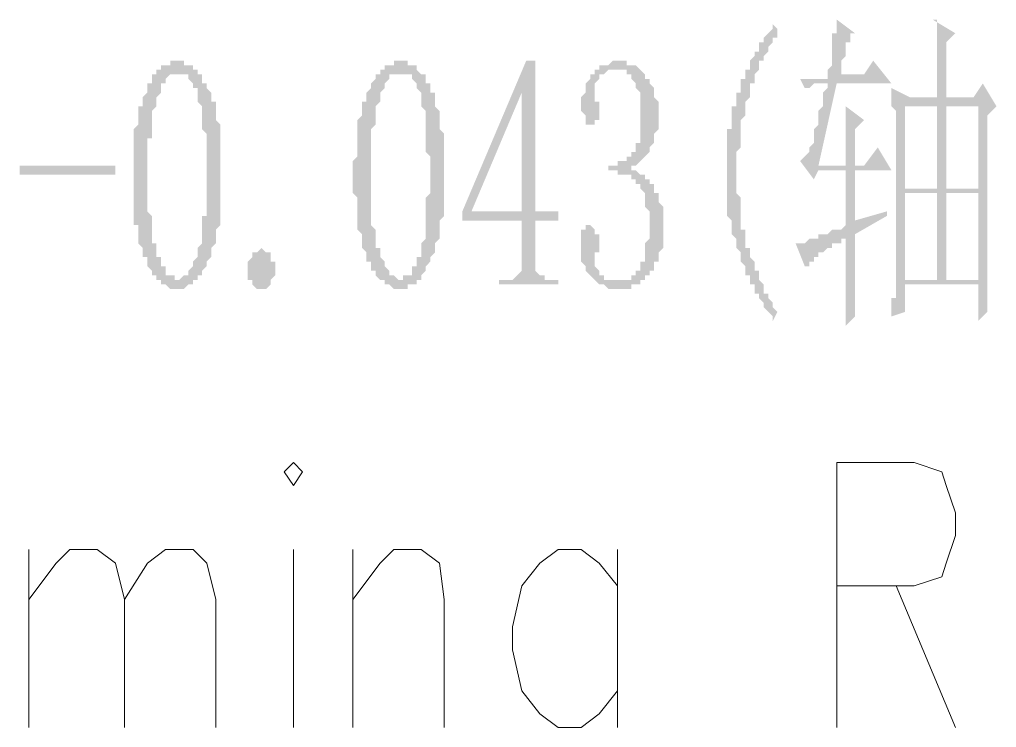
# Model space of a CAD drawing. Header units: millimetres. Extents: x 0 to 275, y 0 to 194.
# Drawn here: x 226.12 to 239.71, y 70.97 to 80.81 of the extents above; entities that cross this region are included whole.
import ezdxf

# ---------------------------------------------------------------- set-up
doc = ezdxf.new("R2010")
doc.units = ezdxf.units.MM

msp = doc.modelspace()

# ---------------------------------------------------------------- hatches: boundary and pattern name
h = msp.add_hatch(color=0)
h.dxf.hatch_style = 2
h.paths.add_polyline_path([(236.6645, 80.687333), (236.6645, 80.623833), (236.6645, 80.560333), (236.601, 80.560333), (236.601, 80.496833), (236.5375, 80.433333), (236.5375, 80.369833), (236.474, 80.306333), (236.474, 80.242833), (236.4105, 80.242833), (236.4105, 80.179333), (236.4105, 80.115833), (236.347, 80.052333), (236.347, 79.988833), (236.347, 79.925333), (236.2835, 79.925333), (236.2835, 79.861833), (236.2835, 79.798333), (236.2835, 79.734833), (236.22, 79.671333), (236.22, 79.607833), (236.22, 79.544333), (236.22, 79.480833), (236.1565, 79.417333), (236.1565, 79.353833), (236.1565, 79.290333), (236.1565, 79.226833), (236.1565, 79.163333), (236.1565, 79.099833), (236.1565, 79.036333), (236.093, 78.972833), (236.093, 78.909333), (236.093, 78.845833), (236.093, 78.782333), (236.093, 78.718833), (236.093, 78.655333), (236.093, 78.591833), (236.093, 78.528333), (236.093, 78.464833), (236.093, 78.401333), (236.1565, 78.337833), (236.1565, 78.274333), (236.1565, 78.210833), (236.1565, 78.147333), (236.1565, 78.083833), (236.1565, 78.020333), (236.1565, 77.956833), (236.1565, 77.893333), (236.22, 77.893333), (236.22, 77.829833), (236.22, 77.766333), (236.22, 77.702833), (236.22, 77.639333), (236.2835, 77.639333), (236.2835, 77.575833), (236.2835, 77.512333), (236.347, 77.448833), (236.347, 77.385333), (236.347, 77.321833), (236.4105, 77.321833), (236.4105, 77.258333), (236.4105, 77.194833), (236.474, 77.131333), (236.474, 77.067833), (236.474, 77.004333), (236.5375, 77.004333), (236.5375, 76.940833), (236.601, 76.877333), (236.601, 76.813833), (236.6645, 76.750333), (236.601, 76.623333), (236.601, 76.686833), (236.5375, 76.750333), (236.474, 76.813833), (236.474, 76.877333), (236.4105, 76.940833), (236.4105, 77.004333), (236.347, 77.004333), (236.347, 77.067833), (236.347, 77.131333), (236.2835, 77.131333), (236.2835, 77.194833), (236.2835, 77.258333), (236.22, 77.258333), (236.22, 77.321833), (236.22, 77.385333), (236.1565, 77.448833), (236.1565, 77.512333), (236.1565, 77.575833), (236.093, 77.639333), (236.093, 77.702833), (236.093, 77.766333), (236.0295, 77.829833), (236.0295, 77.893333), (236.0295, 77.956833), (236.0295, 78.020333), (235.966, 78.083833), (235.966, 78.147333), (235.966, 78.210833), (235.966, 78.274333), (235.966, 78.337833), (235.966, 78.401333), (235.966, 78.464833), (235.966, 78.528333), (235.966, 78.591833), (235.966, 78.655333), (235.966, 78.718833), (235.966, 78.782333), (235.966, 78.845833), (235.966, 78.909333), (235.966, 78.972833), (235.966, 79.036333), (235.966, 79.099833), (235.966, 79.163333), (235.966, 79.226833), (235.966, 79.290333), (236.0295, 79.290333), (236.0295, 79.353833), (236.0295, 79.417333), (236.0295, 79.480833), (236.0295, 79.544333), (236.0295, 79.607833), (236.093, 79.607833), (236.093, 79.671333), (236.093, 79.734833), (236.093, 79.798333), (236.1565, 79.798333), (236.1565, 79.861833), (236.1565, 79.925333), (236.1565, 79.988833), (236.22, 79.988833), (236.22, 80.052333), (236.22, 80.115833), (236.2835, 80.115833), (236.2835, 80.179333), (236.2835, 80.242833), (236.347, 80.306333), (236.347, 80.369833), (236.4105, 80.369833), (236.4105, 80.433333), (236.4105, 80.496833), (236.474, 80.496833), (236.474, 80.560333), (236.5375, 80.623833), (236.601, 80.687333), (236.601, 80.750833)])
h = msp.add_hatch(color=0)
h.paths.add_polyline_path([(239.014, 78.401333), (239.4585, 78.401333), (239.4585, 77.194833), (239.014, 77.194833)])
h.paths.add_polyline_path([(239.5855, 77.194833), (239.5855, 79.480833), (239.7125, 79.607833), (239.522, 79.925333), (239.395, 79.734833), (239.014, 79.734833), (239.014, 80.496833), (239.141, 80.623833), (238.8235, 80.814333), (238.887, 80.814333), (238.887, 80.750833), (238.887, 80.687333), (238.887, 80.623833), (238.887, 80.560333), (238.887, 80.496833), (238.887, 80.433333), (238.887, 80.369833), (238.887, 80.306333), (238.887, 80.242833), (238.887, 80.179333), (238.887, 80.115833), (238.887, 80.052333), (238.887, 79.988833), (238.887, 79.925333), (238.887, 79.861833), (238.887, 79.798333), (238.887, 79.734833), (238.506, 79.734833), (238.252, 79.861833), (238.252, 79.798333), (238.252, 79.734833), (238.252, 79.671333), (238.252, 79.607833), (238.3155, 79.544333), (238.3155, 79.480833), (238.3155, 79.417333), (238.3155, 79.353833), (238.3155, 79.290333), (238.3155, 79.226833), (238.3155, 79.163333), (238.3155, 79.099833), (238.3155, 79.036333), (238.3155, 78.972833), (238.3155, 78.909333), (238.3155, 78.845833), (238.3155, 78.782333), (238.3155, 78.718833), (238.3155, 78.655333), (238.3155, 78.591833), (238.3155, 78.528333), (238.3155, 78.464833), (238.3155, 78.401333), (238.3155, 78.337833), (238.3155, 78.274333), (238.3155, 78.210833), (238.3155, 78.147333), (238.3155, 78.083833), (238.3155, 78.020333), (238.3155, 77.956833), (238.3155, 77.893333), (238.3155, 77.829833), (238.3155, 77.766333), (238.3155, 77.702833), (238.3155, 77.639333), (238.3155, 77.575833), (238.3155, 77.512333), (238.3155, 77.448833), (238.3155, 77.385333), (238.3155, 77.321833), (238.3155, 77.258333), (238.3155, 77.194833), (238.3155, 77.131333), (238.3155, 77.067833), (238.3155, 77.004333), (238.3155, 76.940833), (238.252, 76.940833), (238.252, 76.877333), (238.252, 76.813833), (238.252, 76.750333), (238.252, 76.686833), (238.4425, 76.750333), (238.4425, 77.131333), (239.4585, 77.131333), (239.4585, 76.623333), (239.5855, 76.750333)])
h.paths.add_polyline_path([(238.4425, 79.607833), (238.887, 79.607833), (238.887, 78.464833), (238.4425, 78.464833)])
h.paths.add_polyline_path([(239.014, 79.607833), (239.4585, 79.607833), (239.4585, 78.464833), (239.014, 78.464833)])
h.paths.add_polyline_path([(238.4425, 78.401333), (238.887, 78.401333), (238.887, 77.194833), (238.4425, 77.194833)])
h.paths.add_polyline_path([(237.744, 77.829833), (238.1885, 78.083833), (238.1885, 78.147333), (237.744, 78.020333), (237.744, 78.718833), (238.252, 78.718833), (238.0615, 79.036333), (237.871, 78.782333), (237.744, 78.782333), (237.744, 79.290333), (237.871, 79.417333), (237.617, 79.607833), (237.617, 79.544333), (237.617, 79.480833), (237.617, 79.417333), (237.617, 79.353833), (237.617, 79.290333), (237.617, 79.226833), (237.617, 79.163333), (237.617, 79.099833), (237.617, 79.036333), (237.617, 78.972833), (237.617, 78.909333), (237.617, 78.845833), (237.617, 78.782333), (237.236, 78.782333), (237.49, 79.925333), (238.252, 79.925333), (237.998, 80.242833), (237.871, 80.052333), (237.5535, 80.052333), (237.5535, 80.115833), (237.5535, 80.179333), (237.5535, 80.242833), (237.617, 80.306333), (237.617, 80.369833), (237.617, 80.433333), (237.617, 80.496833), (237.6805, 80.496833), (237.6805, 80.560333), (237.6805, 80.623833), (237.744, 80.623833), (237.49, 80.814333), (237.49, 80.750833), (237.49, 80.687333), (237.49, 80.623833), (237.4265, 80.623833), (237.4265, 80.560333), (237.4265, 80.496833), (237.4265, 80.433333), (237.4265, 80.369833), (237.4265, 80.306333), (237.4265, 80.242833), (237.4265, 80.179333), (237.363, 80.115833), (237.363, 80.052333), (237.363, 79.988833), (236.982, 79.988833), (237.0455, 79.861833), (237.109, 79.861833), (237.1725, 79.925333), (237.236, 79.925333), (237.2995, 79.925333), (237.363, 79.925333), (237.363, 79.861833), (237.2995, 79.798333), (237.2995, 79.734833), (237.2995, 79.671333), (237.2995, 79.607833), (237.236, 79.544333), (237.236, 79.480833), (237.236, 79.417333), (237.236, 79.353833), (237.1725, 79.290333), (237.1725, 79.226833), (237.1725, 79.163333), (237.1725, 79.099833), (237.109, 79.036333), (237.109, 78.972833), (237.0455, 78.909333), (236.982, 78.845833), (237.1725, 78.591833), (237.236, 78.718833), (237.617, 78.718833), (237.617, 77.956833), (237.5535, 77.893333), (237.49, 77.893333), (237.4265, 77.893333), (237.363, 77.829833), (237.2995, 77.829833), (237.236, 77.829833), (237.236, 77.766333), (237.1725, 77.766333), (237.109, 77.766333), (237.0455, 77.702833), (236.982, 77.702833), (236.9185, 77.702833), (237.0455, 77.385333), (237.109, 77.385333), (237.109, 77.448833), (237.1725, 77.448833), (237.1725, 77.512333), (237.236, 77.512333), (237.236, 77.575833), (237.2995, 77.575833), (237.363, 77.639333), (237.4265, 77.639333), (237.4265, 77.702833), (237.49, 77.702833), (237.5535, 77.702833), (237.5535, 77.766333), (237.617, 77.766333), (237.617, 77.702833), (237.617, 77.639333), (237.617, 77.575833), (237.617, 77.512333), (237.617, 77.448833), (237.617, 77.385333), (237.617, 77.321833), (237.617, 77.258333), (237.617, 77.194833), (237.617, 77.131333), (237.617, 77.067833), (237.617, 77.004333), (237.617, 76.940833), (237.617, 76.877333), (237.617, 76.813833), (237.617, 76.750333), (237.617, 76.686833), (237.617, 76.623333), (237.617, 76.559833), (237.744, 76.686833), (237.744, 76.750333), (237.744, 76.813833), (237.744, 76.877333), (237.744, 76.940833), (237.744, 77.004333), (237.744, 77.067833), (237.744, 77.131333), (237.744, 77.194833), (237.744, 77.258333), (237.744, 77.321833), (237.744, 77.385333), (237.744, 77.448833), (237.744, 77.512333), (237.744, 77.575833), (237.744, 77.639333), (237.744, 77.702833), (237.744, 77.766333)])
h = msp.add_hatch(color=0)
h.paths.add_polyline_path([(228.346, 80.052333), (228.2825, 80.052333), (228.219, 80.052333), (228.1555, 79.988833), (228.1555, 79.925333), (228.092, 79.925333), (228.092, 79.861833), (228.092, 79.798333), (228.0285, 79.734833), (228.0285, 79.671333), (228.0285, 79.607833), (227.965, 79.544333), (227.965, 79.480833), (227.965, 79.417333), (227.965, 79.353833), (227.965, 79.290333), (227.965, 79.226833), (227.965, 79.163333), (227.9015, 79.163333), (227.9015, 79.099833), (227.9015, 79.036333), (227.9015, 78.972833), (227.9015, 78.909333), (227.9015, 78.845833), (227.9015, 78.782333), (227.9015, 78.718833), (227.9015, 78.655333), (227.9015, 78.591833), (227.9015, 78.528333), (227.9015, 78.464833), (227.9015, 78.401333), (227.9015, 78.337833), (227.9015, 78.274333), (227.9015, 78.210833), (227.9015, 78.147333), (227.965, 78.083833), (227.965, 78.020333), (227.965, 77.956833), (227.965, 77.893333), (227.965, 77.829833), (227.965, 77.766333), (227.965, 77.702833), (228.0285, 77.702833), (228.0285, 77.639333), (228.0285, 77.575833), (228.0285, 77.512333), (228.092, 77.512333), (228.092, 77.448833), (228.092, 77.385333), (228.1555, 77.385333), (228.1555, 77.321833), (228.1555, 77.258333), (228.219, 77.258333), (228.2825, 77.258333), (228.2825, 77.194833), (228.346, 77.194833), (228.4095, 77.258333), (228.473, 77.258333), (228.473, 77.321833), (228.5365, 77.385333), (228.5365, 77.448833), (228.6, 77.512333), (228.6, 77.575833), (228.6, 77.639333), (228.6635, 77.702833), (228.6635, 77.766333), (228.6635, 77.829833), (228.6635, 77.893333), (228.6635, 77.956833), (228.6635, 78.020333), (228.6635, 78.083833), (228.727, 78.083833), (228.727, 78.147333), (228.727, 78.210833), (228.727, 78.274333), (228.727, 78.337833), (228.727, 78.401333), (228.727, 78.464833), (228.727, 78.528333), (228.727, 78.591833), (228.727, 78.655333), (228.727, 78.718833), (228.727, 78.782333), (228.727, 78.845833), (228.727, 78.909333), (228.727, 78.972833), (228.727, 79.036333), (228.727, 79.099833), (228.727, 79.163333), (228.727, 79.226833), (228.6635, 79.290333), (228.6635, 79.353833), (228.6635, 79.417333), (228.6635, 79.480833), (228.6635, 79.544333), (228.6635, 79.607833), (228.6, 79.671333), (228.6, 79.734833), (228.6, 79.798333), (228.6, 79.861833), (228.5365, 79.861833), (228.5365, 79.925333), (228.473, 79.988833), (228.473, 80.052333), (228.4095, 80.052333)])
h.paths.add_polyline_path([(228.346, 77.067833), (228.2825, 77.067833), (228.219, 77.067833), (228.1555, 77.131333), (228.092, 77.131333), (228.092, 77.194833), (228.0285, 77.194833), (228.0285, 77.258333), (227.965, 77.258333), (227.965, 77.321833), (227.9015, 77.385333), (227.9015, 77.448833), (227.9015, 77.512333), (227.838, 77.512333), (227.838, 77.575833), (227.838, 77.639333), (227.7745, 77.702833), (227.7745, 77.766333), (227.7745, 77.829833), (227.7745, 77.893333), (227.7745, 77.956833), (227.711, 77.956833), (227.711, 78.020333), (227.711, 78.083833), (227.711, 78.147333), (227.711, 78.210833), (227.711, 78.274333), (227.711, 78.337833), (227.711, 78.401333), (227.711, 78.464833), (227.711, 78.528333), (227.711, 78.591833), (227.711, 78.655333), (227.711, 78.718833), (227.711, 78.782333), (227.711, 78.845833), (227.711, 78.909333), (227.711, 78.972833), (227.711, 79.036333), (227.711, 79.099833), (227.711, 79.163333), (227.711, 79.226833), (227.711, 79.290333), (227.7745, 79.353833), (227.7745, 79.417333), (227.7745, 79.480833), (227.7745, 79.544333), (227.7745, 79.607833), (227.838, 79.607833), (227.838, 79.671333), (227.838, 79.734833), (227.9015, 79.798333), (227.9015, 79.861833), (227.9015, 79.925333), (227.965, 79.925333), (227.965, 79.988833), (227.965, 80.052333), (228.0285, 80.052333), (228.0285, 80.115833), (228.092, 80.115833), (228.092, 80.179333), (228.1555, 80.179333), (228.219, 80.179333), (228.219, 80.242833), (228.2825, 80.242833), (228.346, 80.242833), (228.4095, 80.242833), (228.4095, 80.179333), (228.473, 80.179333), (228.5365, 80.179333), (228.5365, 80.115833), (228.6, 80.115833), (228.6, 80.052333), (228.6635, 80.052333), (228.6635, 79.988833), (228.6635, 79.925333), (228.727, 79.925333), (228.727, 79.861833), (228.7905, 79.798333), (228.7905, 79.734833), (228.7905, 79.671333), (228.854, 79.671333), (228.854, 79.607833), (228.854, 79.544333), (228.854, 79.480833), (228.854, 79.417333), (228.9175, 79.353833), (228.9175, 79.290333), (228.9175, 79.226833), (228.9175, 79.163333), (228.9175, 79.099833), (228.9175, 79.036333), (228.9175, 78.972833), (228.9175, 78.909333), (228.9175, 78.845833), (228.9175, 78.782333), (228.9175, 78.718833), (228.9175, 78.655333), (228.9175, 78.591833), (228.9175, 78.528333), (228.9175, 78.464833), (228.9175, 78.401333), (228.9175, 78.337833), (228.9175, 78.274333), (228.9175, 78.210833), (228.9175, 78.147333), (228.9175, 78.083833), (228.9175, 78.020333), (228.9175, 77.956833), (228.854, 77.893333), (228.854, 77.829833), (228.854, 77.766333), (228.854, 77.702833), (228.7905, 77.639333), (228.7905, 77.575833), (228.7905, 77.512333), (228.727, 77.448833), (228.727, 77.385333), (228.6635, 77.321833), (228.6635, 77.258333), (228.6, 77.258333), (228.6, 77.194833), (228.5365, 77.194833), (228.5365, 77.131333), (228.473, 77.131333), (228.4095, 77.067833)])
h = msp.add_hatch(color=0)
h.paths.add_polyline_path([(231.394, 80.052333), (231.3305, 80.052333), (231.267, 80.052333), (231.267, 79.988833), (231.2035, 79.925333), (231.2035, 79.861833), (231.14, 79.798333), (231.14, 79.734833), (231.14, 79.671333), (231.0765, 79.607833), (231.0765, 79.544333), (231.0765, 79.480833), (231.0765, 79.417333), (231.0765, 79.353833), (231.013, 79.290333), (231.013, 79.226833), (231.013, 79.163333), (231.013, 79.099833), (231.013, 79.036333), (231.013, 78.972833), (231.013, 78.909333), (231.013, 78.845833), (231.013, 78.782333), (231.013, 78.718833), (231.013, 78.655333), (231.013, 78.591833), (231.013, 78.528333), (231.013, 78.464833), (231.013, 78.401333), (231.013, 78.337833), (231.013, 78.274333), (231.013, 78.210833), (231.013, 78.147333), (231.013, 78.083833), (231.013, 78.020333), (231.013, 77.956833), (231.0765, 77.893333), (231.0765, 77.829833), (231.0765, 77.766333), (231.0765, 77.702833), (231.0765, 77.639333), (231.14, 77.639333), (231.14, 77.575833), (231.14, 77.512333), (231.2035, 77.448833), (231.2035, 77.385333), (231.267, 77.321833), (231.267, 77.258333), (231.3305, 77.258333), (231.394, 77.194833), (231.4575, 77.194833), (231.4575, 77.258333), (231.521, 77.258333), (231.5845, 77.258333), (231.5845, 77.321833), (231.5845, 77.385333), (231.648, 77.385333), (231.648, 77.448833), (231.648, 77.512333), (231.7115, 77.512333), (231.7115, 77.575833), (231.7115, 77.639333), (231.7115, 77.702833), (231.775, 77.766333), (231.775, 77.829833), (231.775, 77.893333), (231.775, 77.956833), (231.775, 78.020333), (231.775, 78.083833), (231.775, 78.147333), (231.775, 78.210833), (231.775, 78.274333), (231.775, 78.337833), (231.8385, 78.401333), (231.8385, 78.464833), (231.8385, 78.528333), (231.8385, 78.591833), (231.8385, 78.655333), (231.8385, 78.718833), (231.8385, 78.782333), (231.8385, 78.845833), (231.8385, 78.909333), (231.775, 78.972833), (231.775, 79.036333), (231.775, 79.099833), (231.775, 79.163333), (231.775, 79.226833), (231.775, 79.290333), (231.775, 79.353833), (231.775, 79.417333), (231.775, 79.480833), (231.775, 79.544333), (231.7115, 79.607833), (231.7115, 79.671333), (231.7115, 79.734833), (231.7115, 79.798333), (231.648, 79.861833), (231.648, 79.925333), (231.5845, 79.988833), (231.5845, 80.052333), (231.521, 80.052333), (231.4575, 80.052333)])
h.paths.add_polyline_path([(231.394, 77.067833), (231.3305, 77.067833), (231.267, 77.131333), (231.2035, 77.131333), (231.2035, 77.194833), (231.14, 77.194833), (231.0765, 77.258333), (231.0765, 77.321833), (231.013, 77.321833), (231.013, 77.385333), (231.013, 77.448833), (230.9495, 77.448833), (230.9495, 77.512333), (230.9495, 77.575833), (230.886, 77.639333), (230.886, 77.702833), (230.886, 77.766333), (230.886, 77.829833), (230.8225, 77.893333), (230.8225, 77.956833), (230.8225, 78.020333), (230.8225, 78.083833), (230.8225, 78.147333), (230.8225, 78.210833), (230.8225, 78.274333), (230.8225, 78.337833), (230.759, 78.401333), (230.759, 78.464833), (230.759, 78.528333), (230.759, 78.591833), (230.759, 78.655333), (230.759, 78.718833), (230.759, 78.782333), (230.759, 78.845833), (230.8225, 78.909333), (230.8225, 78.972833), (230.8225, 79.036333), (230.8225, 79.099833), (230.8225, 79.163333), (230.8225, 79.226833), (230.8225, 79.290333), (230.8225, 79.353833), (230.8225, 79.417333), (230.886, 79.480833), (230.886, 79.544333), (230.886, 79.607833), (230.886, 79.671333), (230.9495, 79.671333), (230.9495, 79.734833), (230.9495, 79.798333), (231.013, 79.861833), (231.013, 79.925333), (231.0765, 79.988833), (231.0765, 80.052333), (231.14, 80.052333), (231.14, 80.115833), (231.2035, 80.115833), (231.2035, 80.179333), (231.267, 80.179333), (231.3305, 80.179333), (231.3305, 80.242833), (231.394, 80.242833), (231.4575, 80.242833), (231.521, 80.242833), (231.521, 80.179333), (231.5845, 80.179333), (231.648, 80.179333), (231.648, 80.115833), (231.7115, 80.052333), (231.775, 80.052333), (231.775, 79.988833), (231.775, 79.925333), (231.8385, 79.925333), (231.8385, 79.861833), (231.8385, 79.798333), (231.902, 79.798333), (231.902, 79.734833), (231.902, 79.671333), (231.902, 79.607833), (231.9655, 79.544333), (231.9655, 79.480833), (231.9655, 79.417333), (231.9655, 79.353833), (231.9655, 79.290333), (232.029, 79.226833), (232.029, 79.163333), (232.029, 79.099833), (232.029, 79.036333), (232.029, 78.972833), (232.029, 78.909333), (232.029, 78.845833), (232.029, 78.782333), (232.029, 78.718833), (232.029, 78.655333), (232.029, 78.591833), (232.029, 78.528333), (232.029, 78.464833), (232.029, 78.401333), (232.029, 78.337833), (232.029, 78.274333), (232.029, 78.210833), (232.029, 78.147333), (232.029, 78.083833), (231.9655, 78.020333), (231.9655, 77.956833), (231.9655, 77.893333), (231.9655, 77.829833), (231.9655, 77.766333), (231.902, 77.702833), (231.902, 77.639333), (231.902, 77.575833), (231.8385, 77.512333), (231.8385, 77.448833), (231.775, 77.385333), (231.775, 77.321833), (231.7115, 77.258333), (231.7115, 77.194833), (231.648, 77.194833), (231.648, 77.131333), (231.5845, 77.131333), (231.521, 77.131333), (231.521, 77.067833), (231.4575, 77.067833)])
h = msp.add_hatch(color=0)
h.paths.add_polyline_path([(233.299, 77.448833), (233.299, 77.385333), (233.299, 77.321833), (233.3625, 77.258333), (233.426, 77.258333), (233.426, 77.194833), (233.4895, 77.194833), (233.6165, 77.194833), (233.6165, 77.131333), (232.791, 77.131333), (232.791, 77.194833), (232.918, 77.194833), (232.9815, 77.194833), (233.045, 77.258333), (233.1085, 77.321833), (233.1085, 77.385333), (233.1085, 77.448833), (233.1085, 78.020333), (232.283, 78.020333), (232.283, 78.147333), (233.172, 80.242833), (233.299, 80.242833), (233.299, 78.147333), (233.6165, 78.147333), (233.6165, 78.020333), (233.299, 78.020333)])
h.paths.add_polyline_path([(233.1085, 79.798333), (232.41, 78.147333), (233.1085, 78.147333)])
h = msp.add_hatch(color=0)
h.dxf.hatch_style = 2
h.paths.add_polyline_path([(235.077, 77.956833), (235.077, 77.893333), (235.077, 77.829833), (235.077, 77.766333), (235.077, 77.702833), (235.077, 77.639333), (235.0135, 77.575833), (235.0135, 77.512333), (235.0135, 77.448833), (234.95, 77.448833), (234.95, 77.385333), (234.95, 77.321833), (234.8865, 77.321833), (234.8865, 77.258333), (234.823, 77.258333), (234.823, 77.194833), (234.7595, 77.194833), (234.7595, 77.131333), (234.696, 77.131333), (234.6325, 77.131333), (234.6325, 77.067833), (234.569, 77.067833), (234.5055, 77.067833), (234.442, 77.067833), (234.3785, 77.067833), (234.315, 77.067833), (234.2515, 77.131333), (234.188, 77.131333), (234.1245, 77.194833), (234.061, 77.258333), (233.9975, 77.321833), (233.9975, 77.385333), (233.934, 77.448833), (233.934, 77.512333), (233.934, 77.575833), (233.934, 77.639333), (233.934, 77.702833), (233.934, 77.766333), (233.934, 77.829833), (233.934, 77.893333), (233.9975, 77.893333), (233.9975, 77.956833), (234.061, 77.956833), (234.1245, 77.893333), (234.1245, 77.829833), (234.188, 77.829833), (234.188, 77.766333), (234.188, 77.702833), (234.188, 77.639333), (234.188, 77.575833), (234.1245, 77.575833), (234.1245, 77.512333), (234.1245, 77.448833), (234.1245, 77.385333), (234.188, 77.321833), (234.188, 77.258333), (234.2515, 77.258333), (234.2515, 77.194833), (234.315, 77.194833), (234.3785, 77.194833), (234.442, 77.194833), (234.5055, 77.194833), (234.569, 77.194833), (234.6325, 77.194833), (234.6325, 77.258333), (234.696, 77.258333), (234.696, 77.321833), (234.7595, 77.321833), (234.7595, 77.385333), (234.7595, 77.448833), (234.823, 77.448833), (234.823, 77.512333), (234.823, 77.575833), (234.823, 77.639333), (234.823, 77.702833), (234.8865, 77.766333), (234.8865, 77.829833), (234.8865, 77.893333), (234.8865, 77.956833), (234.8865, 78.020333), (234.8865, 78.083833), (234.8865, 78.147333), (234.823, 78.210833), (234.823, 78.274333), (234.823, 78.337833), (234.823, 78.401333), (234.7595, 78.464833), (234.7595, 78.528333), (234.696, 78.528333), (234.696, 78.591833), (234.6325, 78.591833), (234.6325, 78.655333), (234.569, 78.655333), (234.5055, 78.655333), (234.442, 78.655333), (234.442, 78.718833), (234.3785, 78.718833), (234.315, 78.718833), (234.315, 78.782333), (234.3785, 78.782333), (234.442, 78.782333), (234.442, 78.845833), (234.5055, 78.845833), (234.569, 78.845833), (234.569, 78.909333), (234.6325, 78.909333), (234.6325, 78.972833), (234.696, 78.972833), (234.696, 79.036333), (234.696, 79.099833), (234.7595, 79.099833), (234.7595, 79.163333), (234.7595, 79.226833), (234.7595, 79.290333), (234.7595, 79.353833), (234.7595, 79.417333), (234.7595, 79.480833), (234.7595, 79.544333), (234.7595, 79.607833), (234.7595, 79.671333), (234.7595, 79.734833), (234.7595, 79.798333), (234.696, 79.861833), (234.696, 79.925333), (234.6325, 79.988833), (234.6325, 80.052333), (234.569, 80.052333), (234.569, 80.115833), (234.5055, 80.115833), (234.442, 80.115833), (234.3785, 80.115833), (234.315, 80.115833), (234.2515, 80.052333), (234.188, 80.052333), (234.188, 79.988833), (234.1245, 79.925333), (234.1245, 79.861833), (234.1245, 79.798333), (234.1245, 79.734833), (234.1245, 79.671333), (234.188, 79.671333), (234.188, 79.607833), (234.188, 79.544333), (234.188, 79.480833), (234.188, 79.417333), (234.1245, 79.417333), (234.1245, 79.353833), (234.061, 79.353833), (233.9975, 79.353833), (233.9975, 79.417333), (233.9975, 79.480833), (233.934, 79.544333), (233.934, 79.607833), (233.934, 79.671333), (233.934, 79.734833), (233.9975, 79.798333), (233.9975, 79.861833), (233.9975, 79.925333), (234.061, 79.988833), (234.061, 80.052333), (234.1245, 80.052333), (234.1245, 80.115833), (234.188, 80.115833), (234.188, 80.179333), (234.2515, 80.179333), (234.315, 80.179333), (234.3785, 80.242833), (234.442, 80.242833), (234.5055, 80.242833), (234.569, 80.242833), (234.569, 80.179333), (234.6325, 80.179333), (234.696, 80.179333), (234.7595, 80.115833), (234.823, 80.052333), (234.823, 79.988833), (234.8865, 79.988833), (234.8865, 79.925333), (234.95, 79.861833), (234.95, 79.798333), (234.95, 79.734833), (235.0135, 79.671333), (235.0135, 79.607833), (235.0135, 79.544333), (235.0135, 79.480833), (235.0135, 79.417333), (235.0135, 79.353833), (235.0135, 79.290333), (234.95, 79.226833), (234.95, 79.163333), (234.95, 79.099833), (234.8865, 79.036333), (234.8865, 78.972833), (234.823, 78.909333), (234.7595, 78.845833), (234.696, 78.782333), (234.6325, 78.782333), (234.6325, 78.718833), (234.696, 78.718833), (234.7595, 78.655333), (234.823, 78.655333), (234.823, 78.591833), (234.8865, 78.591833), (234.8865, 78.528333), (234.95, 78.528333), (234.95, 78.464833), (234.95, 78.401333), (235.0135, 78.401333), (235.0135, 78.337833), (235.0135, 78.274333), (235.077, 78.210833), (235.077, 78.147333), (235.077, 78.083833), (235.077, 78.020333)])
h = msp.add_hatch(color=0)
h.dxf.hatch_style = 2
h.paths.add_polyline_path([(226.1235, 78.655333), (226.1235, 78.782333), (227.457, 78.782333), (227.457, 78.655333)])
h = msp.add_hatch(color=0)
h.dxf.hatch_style = 2
h.paths.add_polyline_path([(229.489, 77.067833), (229.4255, 77.067833), (229.362, 77.131333), (229.362, 77.194833), (229.2985, 77.194833), (229.2985, 77.258333), (229.2985, 77.321833), (229.2985, 77.385333), (229.2985, 77.448833), (229.362, 77.512333), (229.362, 77.575833), (229.4255, 77.575833), (229.489, 77.639333), (229.5525, 77.575833), (229.616, 77.575833), (229.616, 77.512333), (229.616, 77.448833), (229.6795, 77.448833), (229.6795, 77.385333), (229.6795, 77.321833), (229.6795, 77.258333), (229.616, 77.194833), (229.616, 77.131333), (229.5525, 77.067833)])

# ---------------------------------------------------------------- linework, layer by layer
at = {"color": 0, "lineweight": 0}
msp.add_lwpolyline([(229.8065, 74.527833), (229.9335, 74.337333), (230.0605, 74.527833), (229.9335, 74.654833)], close=True, dxfattribs=at)
for points in [[(237.49, 70.971833), (237.49, 74.654833), (238.5695, 74.654833), (238.9505, 74.527833), (239.014, 74.337333), (239.141, 73.956333), (239.141, 73.638833), (239.014, 73.257833), (238.9505, 73.067333), (238.5695, 72.940333), (237.49, 72.940333)], [(226.2505, 70.971833), (226.2505, 73.448333)], [(226.2505, 72.749833), (226.6315, 73.257833), (226.822, 73.448333), (227.203, 73.448333), (227.457, 73.257833), (227.584, 72.749833), (227.584, 70.971833)], [(227.584, 72.749833), (227.9015, 73.257833), (228.1555, 73.448333), (228.5365, 73.448333), (228.727, 73.257833), (228.854, 72.749833), (228.854, 70.971833)], [(229.9335, 73.448333), (229.9335, 70.971833)], [(230.759, 70.971833), (230.759, 73.448333)], [(230.759, 72.749833), (231.14, 73.257833), (231.3305, 73.448333), (231.7115, 73.448333), (231.9655, 73.257833), (232.029, 72.749833), (232.029, 70.971833)], [(234.442, 72.940333), (234.188, 73.257833), (233.934, 73.448333), (233.6165, 73.448333), (233.3625, 73.257833), (233.1085, 72.940333), (232.9815, 72.368833), (232.9815, 72.051333), (233.1085, 71.479833), (233.3625, 71.162333), (233.6165, 70.971833), (233.934, 70.971833), (234.188, 71.162333), (234.442, 71.479833)], [(234.442, 73.448333), (234.442, 70.971833)], [(238.3155, 72.940333), (239.141, 70.971833)]]:
    msp.add_lwpolyline(points, dxfattribs=at)

doc.saveas('drawing.dxf')
